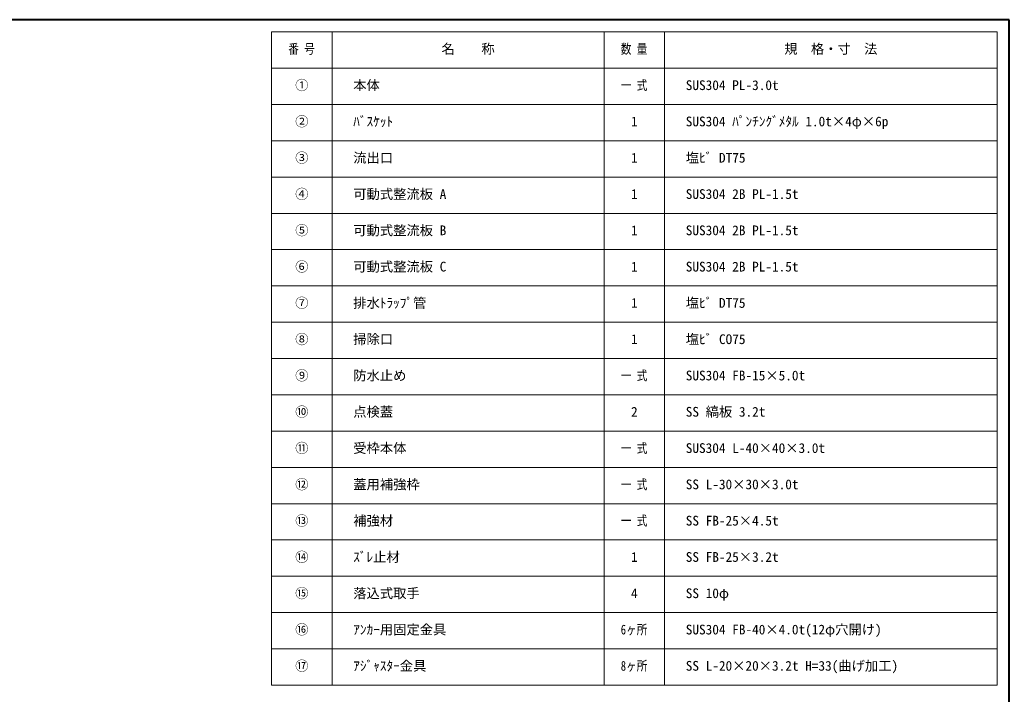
# Model space of a CAD drawing. Units: millimetres at full size, sheet at 1:8; details may follow other scales. Extents: x -1701 to 1539, y -1061 to 1187.
# Drawn here: x -97 to 1539, y 72 to 1187 of the extents above; entities that cross this region are included whole.
import ezdxf
from ezdxf.enums import TextEntityAlignment as Align

# ---------------------------------------------------------------- set-up
doc = ezdxf.new("R2010")
doc.units = ezdxf.units.MM
doc.header["$LTSCALE"] = 8
doc.layers.add('0-0_ﾚｲﾔ1', color=4, linetype='Continuous', lineweight=9)
doc.styles.add('ＭＳ ゴシック', font='')
doc.styles.get('ＭＳ ゴシック').set_extended_font_data('MS Gothic')

msp = doc.modelspace()

# ---------------------------------------------------------------- linework, layer by layer
at = {"layer": '0-0_ﾚｲﾔ1', "color": 1, "lineweight": 40}
for p, q in [((1539.028, 1187.237), (-1700.972, 1187.237)), ((1539.028, -1060.763), (1539.028, 1187.237))]:
    msp.add_line(p, q, dxfattribs=at)
at = {"layer": '0-0_ﾚｲﾔ1', "color": 3, "lineweight": 18}
for p, q in [((1519.028, 1167.237), (319.028, 1167.237)), ((419.028, 87.237), (419.028, 1167.237)), ((869.028, 87.237), (869.028, 1167.237)), ((969.028, 87.237), (969.028, 1167.237)), ((1519.028, 87.237), (1519.028, 1167.237)), ((1519.028, 1107.237), (319.028, 1107.237)), ((1519.028, 1047.237), (319.028, 1047.237)), ((1519.028, 987.237), (319.028, 987.237)), ((1519.028, 927.237), (319.028, 927.237)), ((1519.028, 867.237), (319.028, 867.237)), ((1519.028, 807.237), (319.028, 807.237)), ((1519.028, 747.237), (319.028, 747.237)), ((1519.028, 687.237), (319.028, 687.237)), ((1519.028, 627.237), (319.028, 627.237)), ((1519.028, 567.237), (319.028, 567.237)), ((1519.028, 507.237), (319.028, 507.237)), ((1519.028, 447.237), (319.028, 447.237)), ((1519.028, 387.237), (319.028, 387.237)), ((1519.028, 327.237), (319.028, 327.237)), ((1519.028, 267.237), (319.028, 267.237)), ((1519.028, 207.237), (319.028, 207.237)), ((1519.028, 147.237), (319.028, 147.237))]:
    msp.add_line(p, q, dxfattribs=at)
msp.add_lwpolyline([(1519.028, 87.237), (319.028, 87.237), (319.028, 1167.237)], dxfattribs=at)

# ---------------------------------------------------------------- texts
at = {"layer": '0-0_ﾚｲﾔ1', "color": 7, "style": 'ＭＳ ゴシック', "width": 0.8}
for s, p in [('番 号', (346.528, 1126.237)), ('数 量', (896.528, 1126.237)), ('一 式', (896.528, 1066.237)), ('一 式', (896.528, 586.237)), ('一 式', (896.528, 466.237)), ('一 式', (896.528, 406.237)), ('一 式', (896.528, 346.237)), ('6ヶ所', (896.528, 166.237)), ('8ヶ所', (896.528, 106.237))]:
    msp.add_text(s, height=16.13, dxfattribs=at).set_placement(p, align=Align.BOTTOM_LEFT)
at = {"layer": '0-0_ﾚｲﾔ1', "color": 7, "style": 'ＭＳ ゴシック'}
for s, p in [('名\u3000\u3000称', (600.028, 1126.237)), ('規\u3000格・寸\u3000法', (1167.028, 1126.237)), ('①', (358.028, 1066.237)), ('本体', (454.028, 1066.237)), ('SUS304 PL-3.0t', (1004.028, 1066.237)), ('②', (358.028, 1006.237)), ('ﾊﾞｽｹｯﾄ', (454.028, 1006.237)), ('1', (913.528, 1006.237)), ('SUS304 ﾊﾟﾝﾁﾝｸﾞﾒﾀﾙ 1.0t×4φ×6p', (1004.028, 1006.237)), ('③', (358.028, 946.237)), ('流出口', (454.028, 946.237)), ('1', (913.528, 946.237)), ('塩ﾋﾞ DT75', (1004.028, 946.237)), ('④', (358.028, 886.237)), ('可動式整流板 A', (454.028, 886.237)), ('1', (913.528, 886.237)), ('SUS304 2B PL-1.5t', (1004.028, 886.237)), ('⑤', (358.028, 826.237)), ('可動式整流板 B', (454.028, 826.237)), ('1', (913.528, 826.237)), ('SUS304 2B PL-1.5t', (1004.028, 826.237)), ('⑥', (358.028, 766.237)), ('可動式整流板 C', (454.028, 766.237)), ('1', (913.528, 766.237)), ('SUS304 2B PL-1.5t', (1004.028, 766.237)), ('⑦', (358.028, 706.237)), ('排水ﾄﾗｯﾌﾟ管', (454.028, 706.237)), ('1', (913.528, 706.237)), ('塩ﾋﾞ DT75', (1004.028, 706.237)), ('⑧', (358.028, 646.237)), ('掃除口', (454.028, 646.237)), ('1', (913.528, 646.237)), ('塩ﾋﾞ CO75', (1004.028, 646.237)), ('⑨', (358.028, 586.237)), ('防水止め', (454.028, 586.237)), ('SUS304 FB-15×5.0t', (1004.028, 586.237)), ('⑩', (358.028, 526.237)), ('点検蓋', (454.028, 526.237)), ('2', (913.528, 526.237)), ('SS 縞板 3.2t', (1004.028, 526.237)), ('⑪', (358.028, 466.237)), ('受枠本体', (454.028, 466.237)), ('SUS304 L-40×40×3.0t', (1004.028, 466.237)), ('⑫', (358.028, 406.237)), ('蓋用補強枠', (454.028, 406.237)), ('SS L-30×30×3.0t', (1004.028, 406.237)), ('⑬', (358.028, 346.237)), ('補強材', (454.028, 346.237)), ('SS FB-25×4.5t', (1004.028, 346.237)), ('⑭', (358.028, 286.237)), ('ｽﾞﾚ止材', (454.028, 286.237)), ('1', (913.528, 286.237)), ('SS FB-25×3.2t', (1004.028, 286.237)), ('⑮', (358.028, 226.237)), ('落込式取手', (454.028, 226.237)), ('4', (913.528, 226.237)), ('SS 10φ', (1004.028, 226.237)), ('⑯', (358.028, 166.237)), ('ｱﾝｶｰ用固定金具', (454.028, 166.237)), ('SUS304 FB-40×4.0t(12φ穴開け)', (1004.028, 166.237)), ('⑰', (358.028, 106.237)), ('ｱｼﾞｬｽﾀｰ金具', (454.028, 106.237)), ('SS L-20×20×3.2t H=33(曲げ加工)', (1004.028, 106.237))]:
    msp.add_text(s, height=16.13, dxfattribs=at).set_placement(p, align=Align.BOTTOM_LEFT)

doc.saveas('drawing.dxf')
